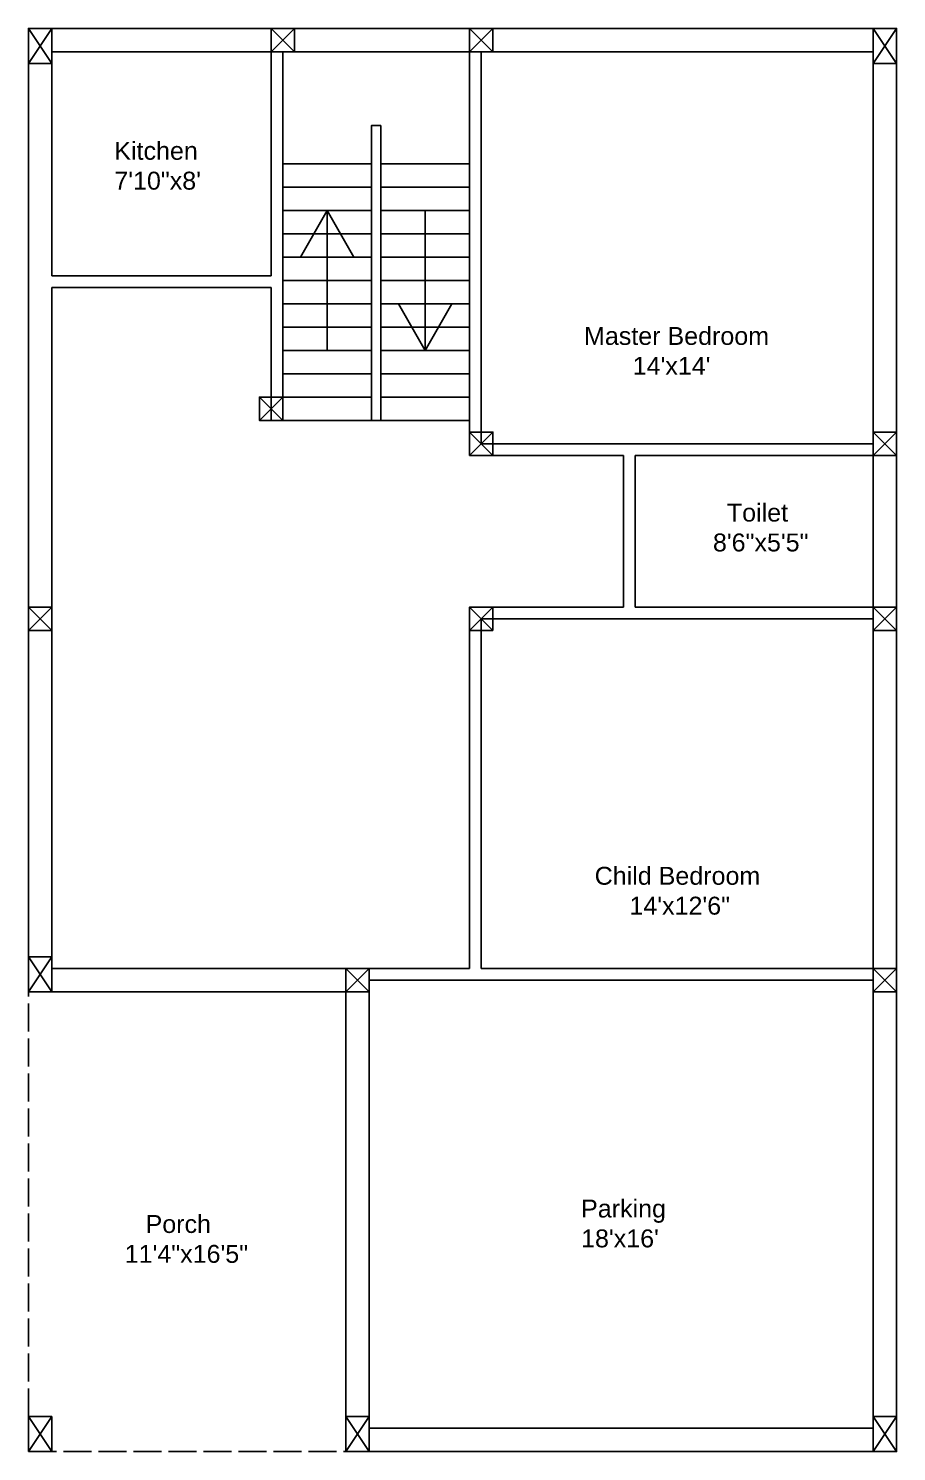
# Model space of a CAD drawing. Header units: inches. Extents: x -19338 to 11623, y -1285 to 3664.
# Drawn here: x 8809 to 9181, y 1942 to 2552 of the extents above; entities that cross this region are included whole.
import ezdxf

# ---------------------------------------------------------------- set-up
doc = ezdxf.new("R2010")
doc.units = ezdxf.units.IN
doc.header["$MEASUREMENT"] = 0
doc.linetypes.add('ACAD_ISO02W100', pattern=[15, 12, -3])
doc.layers.get('0').update_dxf_attribs({"color": 18})
doc.layers.add('C', color=141, linetype='Continuous')
doc.layers.add('C1', color=10, linetype='Continuous')
doc.layers.add('Dot Line', color=210, linetype='ACAD_ISO02W100', plot=False)
doc.layers.add('Naming', color=50, linetype='Continuous', plot=False)
doc.styles.get("Standard").update_dxf_attribs({"font": 'arial.ttf'})

msp = doc.modelspace()

# ---------------------------------------------------------------- linework, layer by layer
for p, q in [((8818.713, 2541.982), (8912.713, 2541.982)), ((8818.713, 2445.982), (8818.713, 2541.982)), ((8912.713, 2541.982), (8912.713, 2445.982)), ((8917.713, 2541.982), (8917.713, 2383.982)), ((8917.713, 2541.982), (8997.713, 2541.982)), ((8997.713, 2541.982), (8997.713, 2368.982)), ((9002.713, 2541.982), (9002.713, 2373.982)), ((9002.713, 2541.982), (9170.713, 2541.982)), ((9170.713, 2373.982), (9170.713, 2541.982)), ((8917.713, 2493.982), (8955.713, 2493.982)), ((8959.713, 2493.982), (8997.713, 2493.982)), ((8917.713, 2483.982), (8955.713, 2483.982)), ((8959.713, 2483.982), (8997.713, 2483.982)), ((8917.713, 2473.982), (8955.713, 2473.982)), ((8936.713, 2473.982), (8925.243, 2453.982)), ((8936.713, 2413.982), (8936.713, 2473.982)), ((8936.713, 2473.982), (8948.183, 2453.982)), ((8959.713, 2473.982), (8997.713, 2473.982)), ((8978.713, 2473.982), (8978.713, 2413.982)), ((8917.713, 2463.982), (8955.713, 2463.982)), ((8959.713, 2463.982), (8997.713, 2463.982)), ((8917.713, 2453.982), (8955.713, 2453.982)), ((8959.713, 2453.982), (8997.713, 2453.982)), ((8818.713, 2445.982), (8912.713, 2445.982)), ((8818.713, 2440.982), (8912.713, 2440.982)), ((8818.713, 2148.982), (8818.713, 2440.982)), ((8912.713, 2440.982), (8912.713, 2383.982)), ((8917.713, 2443.982), (8955.713, 2443.982)), ((8959.713, 2443.982), (8997.713, 2443.982)), ((8917.713, 2433.982), (8955.713, 2433.982)), ((8959.713, 2433.982), (8997.713, 2433.982)), ((8978.713, 2413.982), (8967.243, 2433.982)), ((8978.713, 2413.982), (8990.183, 2433.982)), ((8917.713, 2423.982), (8955.713, 2423.982)), ((8959.713, 2423.982), (8997.713, 2423.982)), ((8917.713, 2413.982), (8955.713, 2413.982)), ((8959.713, 2413.982), (8997.713, 2413.982)), ((8917.713, 2403.982), (8955.713, 2403.982)), ((8959.713, 2403.982), (8997.713, 2403.982)), ((8917.713, 2393.982), (8955.713, 2393.982)), ((8959.713, 2393.982), (8997.713, 2393.982)), ((8917.713, 2383.982), (8912.713, 2383.982)), ((8917.713, 2383.982), (8997.713, 2383.982)), ((9002.713, 2373.982), (9170.713, 2373.982)), ((8997.713, 2368.982), (9063.713, 2368.982)), ((9063.713, 2368.982), (9063.713, 2303.982)), ((9068.713, 2368.982), (9068.713, 2303.982)), ((9068.713, 2368.982), (9170.713, 2368.982)), ((9170.713, 2368.982), (9170.713, 2303.982)), ((8997.713, 2303.982), (9063.713, 2303.982)), ((8997.713, 2303.982), (8997.713, 2148.982)), ((9068.713, 2303.982), (9170.713, 2303.982)), ((9002.713, 2298.982), (9170.713, 2298.982)), ((9002.713, 2298.982), (9002.713, 2148.982)), ((9170.713, 2298.982), (9170.713, 1951.982)), ((8997.713, 2148.982), (8818.713, 2148.982)), ((9170.713, 2148.982), (9002.713, 2148.982)), ((8954.713, 2143.982), (8954.713, 1951.982)), ((9170.713, 2143.982), (8954.713, 2143.982)), ((8808.713, 2138.982), (8944.713, 2138.982)), ((8944.713, 2138.982), (8944.713, 1941.982)), ((9170.713, 1951.982), (8954.713, 1951.982))]:
    msp.add_line(p, q)
for points in [[(8808.713, 2138.982), (8808.713, 2551.982), (9180.713, 2551.982), (9180.713, 1941.982), (8944.713, 1941.982)], [(8959.713, 2383.982), (8959.713, 2510.368), (8955.713, 2510.368), (8955.713, 2383.982)]]:
    msp.add_lwpolyline(points)
at = {"layer": 'C'}
for p, q in [((8818.713, 2551.982), (8808.713, 2536.982)), ((8808.713, 2551.982), (8818.713, 2536.982)), ((9180.713, 2551.982), (9170.713, 2536.982)), ((9170.713, 2551.982), (9180.713, 2536.982)), ((8818.713, 2153.982), (8808.713, 2138.982)), ((8808.713, 2153.982), (8818.713, 2138.982)), ((8818.713, 1956.982), (8808.713, 1941.982)), ((8808.713, 1956.982), (8818.713, 1941.982)), ((8954.713, 1956.982), (8944.713, 1941.982)), ((8944.713, 1956.982), (8954.713, 1941.982)), ((9180.713, 1956.982), (9170.713, 1941.982)), ((9170.713, 1956.982), (9180.713, 1941.982))]:
    msp.add_line(p, q, dxfattribs=at)
for points in [[(8808.713, 2536.982), (8818.713, 2536.982), (8818.713, 2551.982), (8808.713, 2551.982)], [(9170.713, 2536.982), (9180.713, 2536.982), (9180.713, 2551.982), (9170.713, 2551.982)], [(8808.713, 2138.982), (8818.713, 2138.982), (8818.713, 2153.982), (8808.713, 2153.982)], [(8808.713, 1941.982), (8818.713, 1941.982), (8818.713, 1956.982), (8808.713, 1956.982)], [(8944.713, 1941.982), (8954.713, 1941.982), (8954.713, 1956.982), (8944.713, 1956.982)], [(9170.713, 1941.982), (9180.713, 1941.982), (9180.713, 1956.982), (9170.713, 1956.982)]]:
    msp.add_lwpolyline(points, close=True, dxfattribs=at)
at = {"layer": 'C1'}
for p, q in [((8912.713, 2551.982), (8922.713, 2541.982)), ((8922.713, 2551.982), (8912.713, 2541.982)), ((8997.713, 2551.982), (9007.713, 2541.982)), ((9007.713, 2551.982), (8997.713, 2541.982)), ((8907.713, 2393.982), (8917.713, 2383.982)), ((8917.713, 2393.982), (8907.713, 2383.982)), ((8997.713, 2378.982), (9007.713, 2368.982)), ((9007.713, 2378.982), (8997.713, 2368.982)), ((9170.713, 2378.982), (9180.713, 2368.982)), ((9180.713, 2378.982), (9170.713, 2368.982)), ((8808.713, 2303.982), (8818.713, 2293.982)), ((8818.713, 2303.982), (8808.713, 2293.982)), ((8997.713, 2303.982), (9007.713, 2293.982)), ((9007.713, 2303.982), (8997.713, 2293.982)), ((9170.713, 2303.982), (9180.713, 2293.982)), ((9180.713, 2303.982), (9170.713, 2293.982)), ((8944.713, 2148.982), (8954.713, 2138.982)), ((8954.713, 2148.982), (8944.713, 2138.982)), ((9170.713, 2148.982), (9180.713, 2138.982)), ((9180.713, 2148.982), (9170.713, 2138.982))]:
    msp.add_line(p, q, dxfattribs=at)
for points in [[(8922.713, 2541.982), (8912.713, 2541.982), (8912.713, 2551.982), (8922.713, 2551.982)], [(9007.713, 2541.982), (8997.713, 2541.982), (8997.713, 2551.982), (9007.713, 2551.982)], [(8917.713, 2383.982), (8907.713, 2383.982), (8907.713, 2393.982), (8917.713, 2393.982)], [(9007.713, 2368.982), (8997.713, 2368.982), (8997.713, 2378.982), (9007.713, 2378.982)], [(9180.713, 2368.982), (9170.713, 2368.982), (9170.713, 2378.982), (9180.713, 2378.982)], [(8818.713, 2293.982), (8808.713, 2293.982), (8808.713, 2303.982), (8818.713, 2303.982)], [(9007.713, 2293.982), (8997.713, 2293.982), (8997.713, 2303.982), (9007.713, 2303.982)], [(9180.713, 2293.982), (9170.713, 2293.982), (9170.713, 2303.982), (9180.713, 2303.982)], [(8954.713, 2138.982), (8944.713, 2138.982), (8944.713, 2148.982), (8954.713, 2148.982)], [(9180.713, 2138.982), (9170.713, 2138.982), (9170.713, 2148.982), (9180.713, 2148.982)]]:
    msp.add_lwpolyline(points, close=True, dxfattribs=at)
at = {"layer": 'Dot Line'}
for q in [(8808.713, 2138.982), (8944.713, 1941.982)]:
    msp.add_line((8808.713, 1941.982), q, dxfattribs=at)

# ---------------------------------------------------------------- texts
at = {"layer": 'Naming', "char_height": 7.68, "attachment_point": 1}
for s, width, gutter_width, insert in [('Kitchen\\P7\'10"x8\'', 3190.98612, 48, (8845.501, 2503.377)), ("Master Bedroom\\P       14'x14'", 3988.73265, 60, (9046.792, 2424.019)), ('   Toilet\\P 8\'6"x5\'5"', 3988.73265, 60, (9099.055, 2348.296)), ('Child Bedroom\\P     14\'x12\'6"', 3988.73265, 60, (9051.353, 2192.614)), ("Parking\\P18'x16'", 3190.98612, 48, (9045.537, 2049.983)), ('   Porch\\P11\'4"x16\'5"', 3190.98612, 48, (8849.963, 2043.36))]:
    msp.add_mtext_dynamic_manual_height_columns(s, width=width, gutter_width=gutter_width, heights=[0], dxfattribs=dict(at, insert=insert))

doc.saveas('drawing.dxf')
